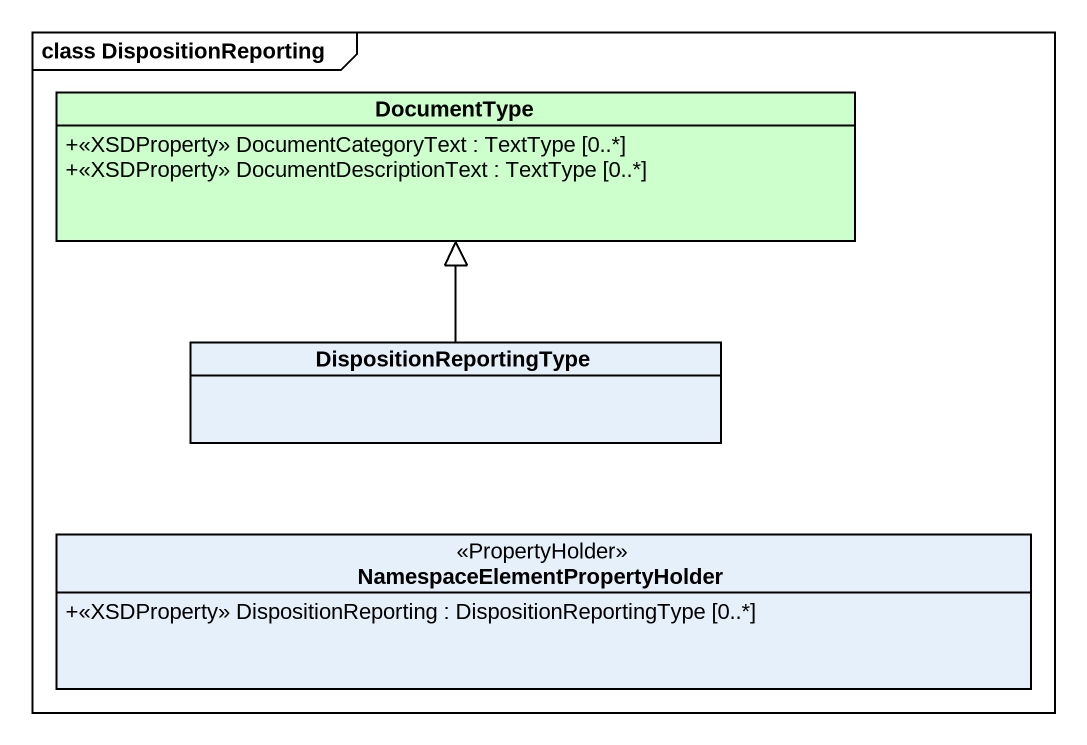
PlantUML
@startuml
mainframe class DispositionReporting
hide circle
hide empty members
skinparam classAttributeIconSize 0
class DocumentType #CCFFCC {
  +<<XSDProperty>> DocumentCategoryText : TextType [0..*]
  +<<XSDProperty>> DocumentDescriptionText : TextType [0..*]
}
class DispositionReportingType
class "NamespaceElementPropertyHolder" as NamespaceElementPropertyHold <<PropertyHolder>> {
  +<<XSDProperty>> DispositionReporting : DispositionReportingType [0..*]
}
DispositionReportingType -up-|> DocumentType
@enduml
